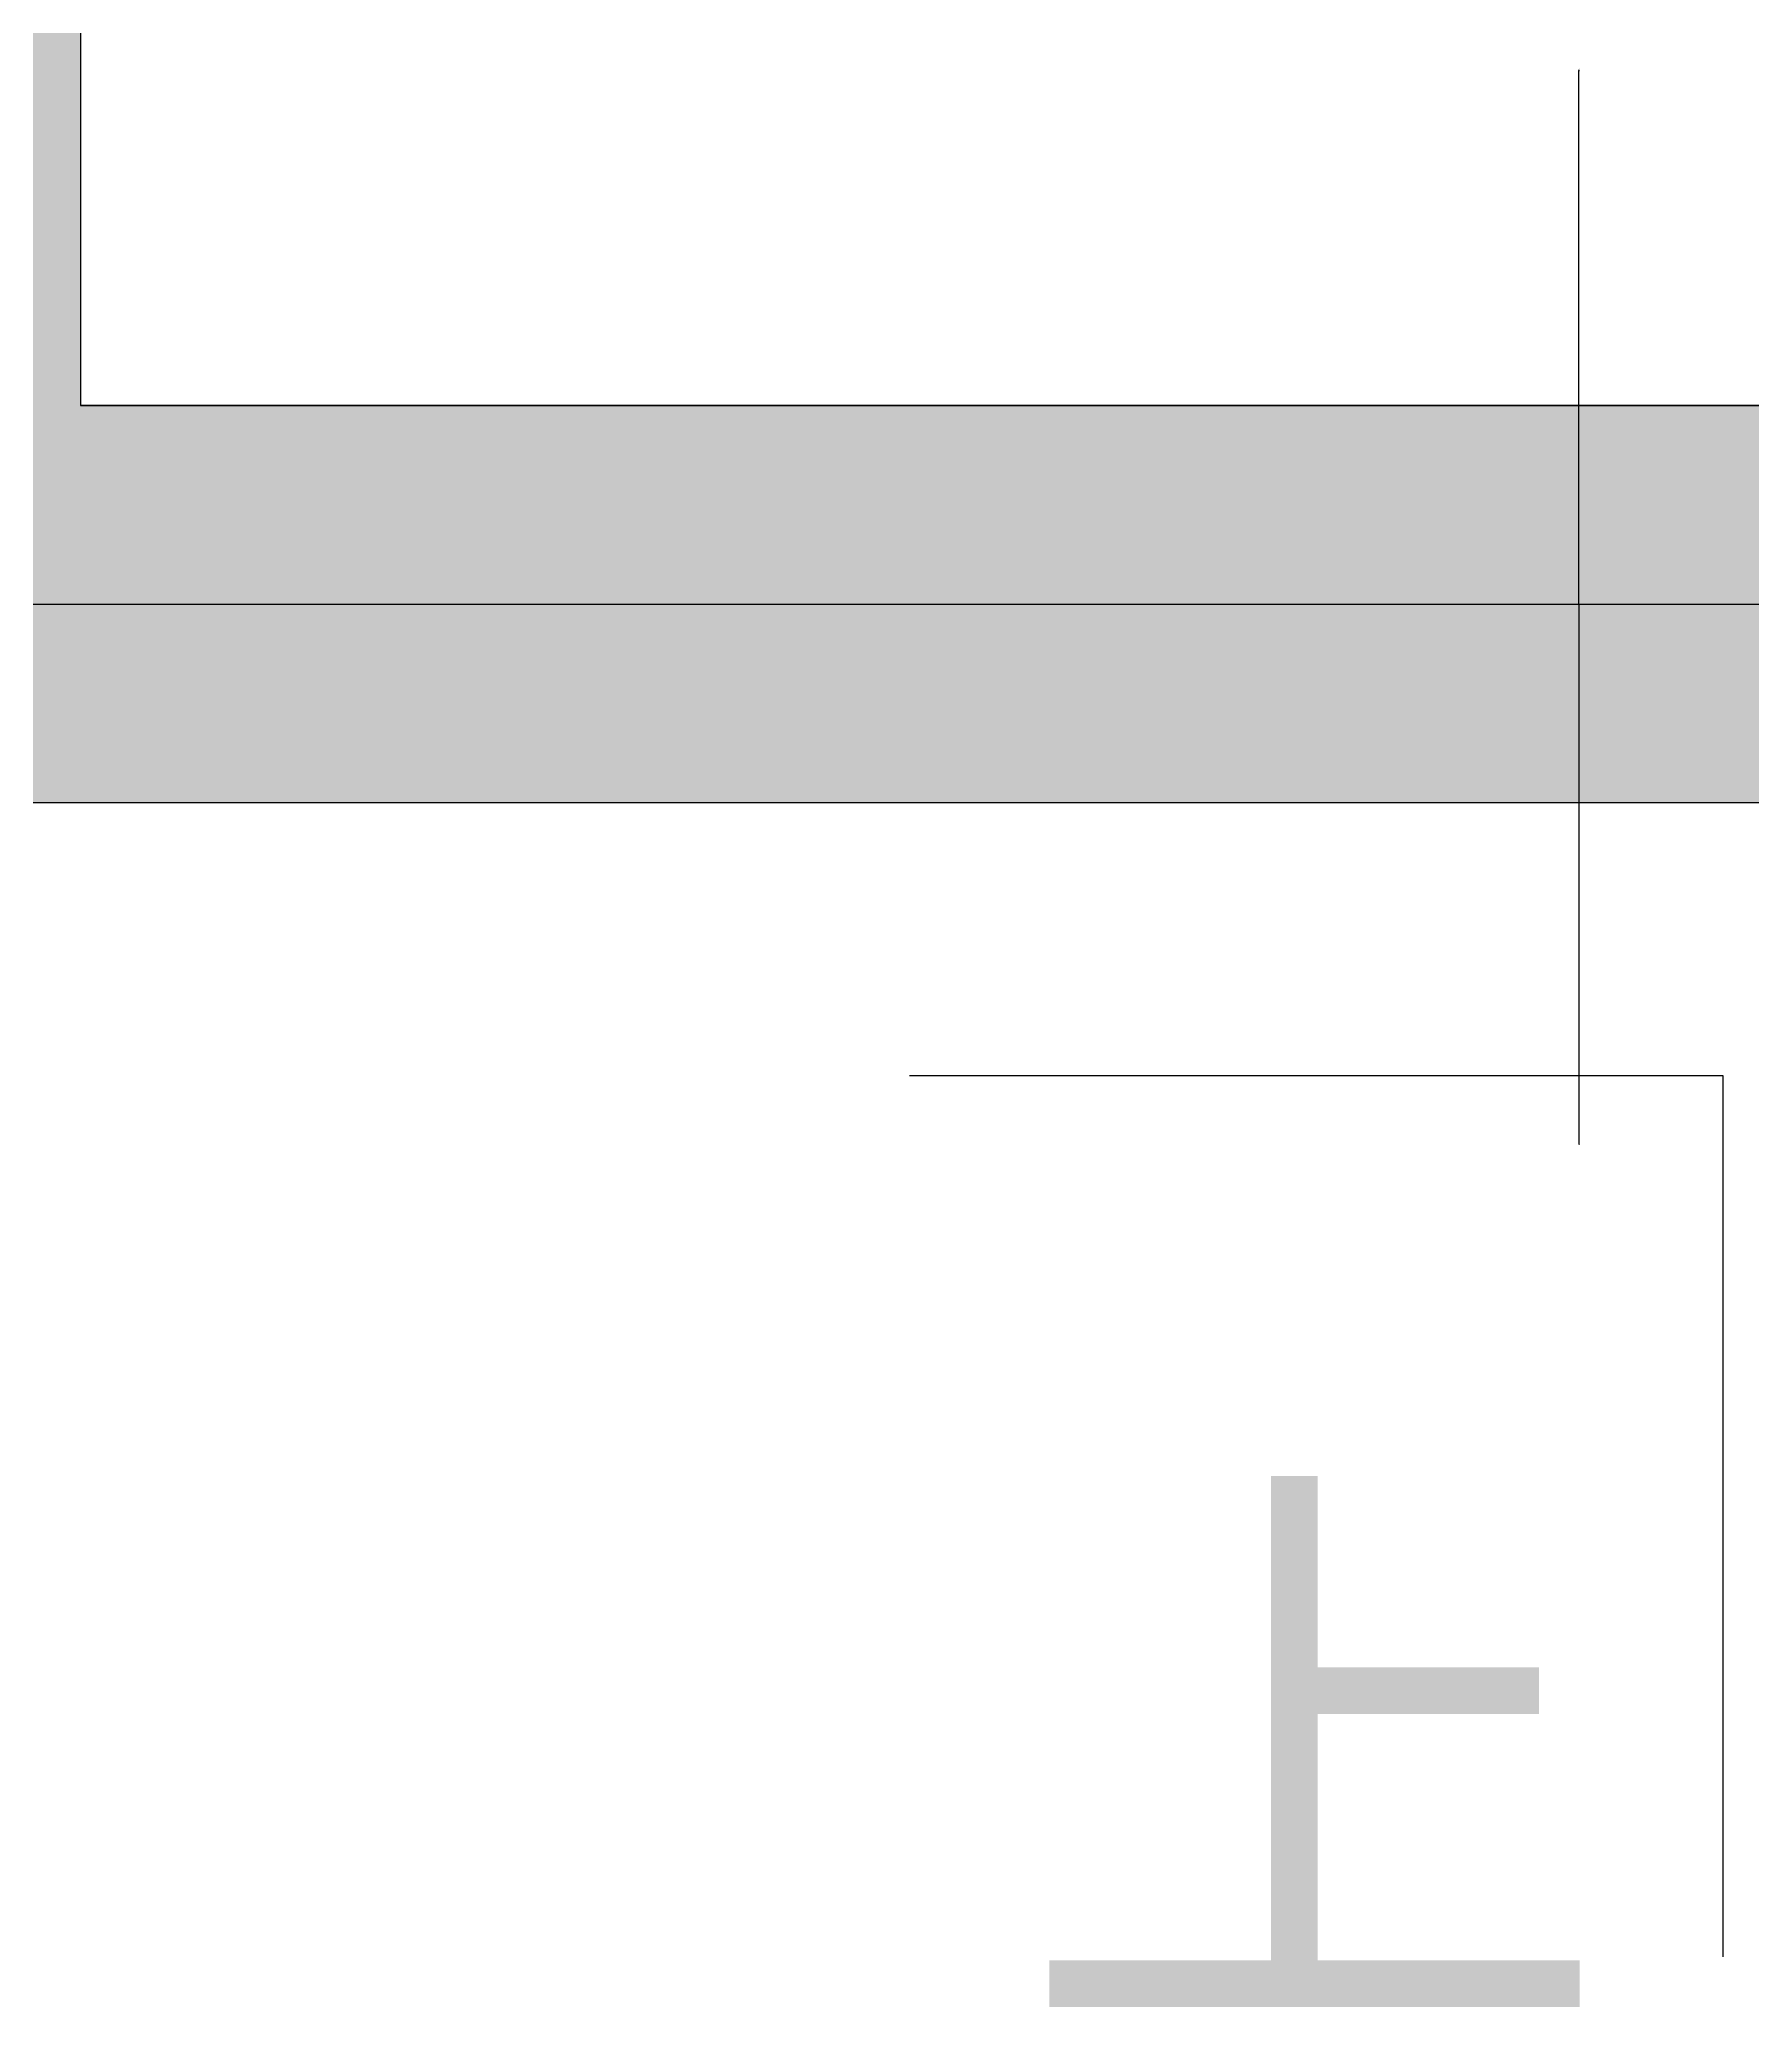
# Model space of a CAD drawing. Header units: metres. Extents: x 0 to 433927, y 0 to 133848.
# Drawn here: x 377069 to 378578, y 114292 to 116038 of the extents above; entities that cross this region are included whole.
import ezdxf

# ---------------------------------------------------------------- set-up
doc = ezdxf.new("R2010")
doc.units = ezdxf.units.M
for name, color, linetype in [('DOTE', 1, 'Continuous'), ('PUB_DIM', 3, 'Continuous'), ('PUB_TEXT', 7, 'Continuous'), ('WALL', 40, 'Continuous'), ('剪力墙', 252, 'Continuous'), ('说明', 60, 'Continuous')]:
    doc.layers.add(name, color=color, linetype=linetype)
doc.dimstyles.get("Standard").update_dxf_attribs({"dimtxt": 2.5, "dimasz": 2.5, "dimexe": 1.25, "dimexo": 0.625, "dimtad": 1, "dimcen": 2.5, "dimazin": 3, "dimtfac": 1, "dimtmove": 0, "dimatfit": 3})

# ---------------------------------------------------------------- blocks, each defined once
blk = doc.blocks.new('*D46')
for p, q in [((378425.33, 115540.05), (378425.33, 115064.47)), ((378425.33, 115365.05), (378425.33, 115064.47)), ((378425.08, 115064.47), (378424.83, 115064.47)), ((378425.33, 115064.47), (378425.33, 115064.47)), ((378425.58, 115064.47), (378425.83, 115064.47))]:
    blk.add_line(p, q)
at = {"layer": 'Defpoints'}
for p in [(378425.33, 115540.05), (378425.33, 115365.05), (378425.33, 115064.47)]:
    blk.add_point(p, dxfattribs=at)
at = {"layer": 'PUB_DIM', "insert": (378425.33, 115065.595), "char_height": 1, "attachment_point": 5}
blk.add_mtext('0', dxfattribs=at)
blk = doc.blocks.new('*D47')
for p, q in [((378425.08, 116010.46), (378424.83, 116010.46)), ((378425.33, 115540.05), (378425.33, 116010.46)), ((378425.33, 115715.05), (378425.33, 116010.46)), ((378425.33, 116010.46), (378425.33, 116010.46)), ((378425.58, 116010.46), (378425.83, 116010.46))]:
    blk.add_line(p, q)
at = {"layer": 'Defpoints'}
for p in [(378425.33, 116010.46), (378425.33, 115715.05), (378425.33, 115540.05)]:
    blk.add_point(p, dxfattribs=at)
at = {"layer": 'PUB_DIM', "insert": (378425.33, 116011.585), "char_height": 1, "attachment_point": 5}
blk.add_mtext('0', dxfattribs=at)

msp = doc.modelspace()

# ---------------------------------------------------------------- hatches: boundary and pattern name
at = {"layer": '剪力墙'}
h = msp.add_hatch(dxfattribs=at)
h.set_pattern_fill('SOLID')
h.paths.add_polyline_path([(361755.24, 125615.05), (361755.24, 107265.05), (377105.24, 107265.05), (379605.24, 107265.05), (379605.24, 113615.05), (379605.24, 115715.05), (377105.24, 115715.05), (377105.24, 125615.05)])
h.paths.add_polyline_path([(369755.24, 125265.05), (369755.24, 107615.05), (362105.24, 107615.05), (362105.24, 125265.05)])
h.paths.add_polyline_path([(370105.24, 125265.05), (376755.24, 125265.05), (376755.24, 115365.05), (377105.24, 115365.05), (379255.24, 115365.05), (379255.24, 107615.05), (377105.24, 107615.05), (377105.24, 113865.05), (376755.24, 113865.05), (376755.24, 107615.05), (370105.24, 107615.05)])

# ---------------------------------------------------------------- linework, layer by layer
at = {"layer": 'DOTE'}
msp.add_line((375177.05, 115540.05), (380430.24, 115540.05), dxfattribs=at)
at = {"layer": 'PUB_DIM'}
msp.add_lwpolyline([(378552.31, 114348.27), (378552.31, 115124.58), (377835.48, 115124.58)], dxfattribs=at)
at = {"layer": 'WALL'}
for p, q in [((377105.24, 125615.05), (377105.24, 115715.05)), ((379605.24, 115715.05), (377105.24, 115715.05)), ((377105.24, 115365.05), (376755.24, 115365.05)), ((379255.24, 115365.05), (377105.24, 115365.05))]:
    msp.add_line(p, q, dxfattribs=at)
at = {"layer": '说明'}
msp.add_lwpolyline([(361755.24, 125615.05), (377105.24, 125615.05), (377105.24, 115715.05), (379605.24, 115715.05), (379605.24, 107265.05), (361755.24, 107265.05)], close=True, dxfattribs=at)

# ---------------------------------------------------------------- texts
at = {"layer": 'PUB_TEXT'}
msp.add_text('上', height=400, dxfattribs=at).set_placement((377932.08, 114321.8))

# ---------------------------------------------------------------- dimensions: what is measured, and where the dimension line sits
at = {"layer": 'PUB_DIM'}
for base, p1, p2, picture, middle in [((378425.33, 116010.46), (378425.33, 115540.05), (378425.33, 115715.05), '*D47', (378425.33, 116011.585)), ((378425.33, 115064.47), (378425.33, 115365.05), (378425.33, 115540.05), '*D46', (378425.33, 115065.595))]:
    dim = msp.add_linear_dim(base=base, p1=p1, p2=p2, dimstyle='Standard', dxfattribs=at)
    dim.commit()
    dim.dimension.update_dxf_attribs({"geometry": picture, "text_midpoint": middle})

doc.saveas('drawing.dxf')
